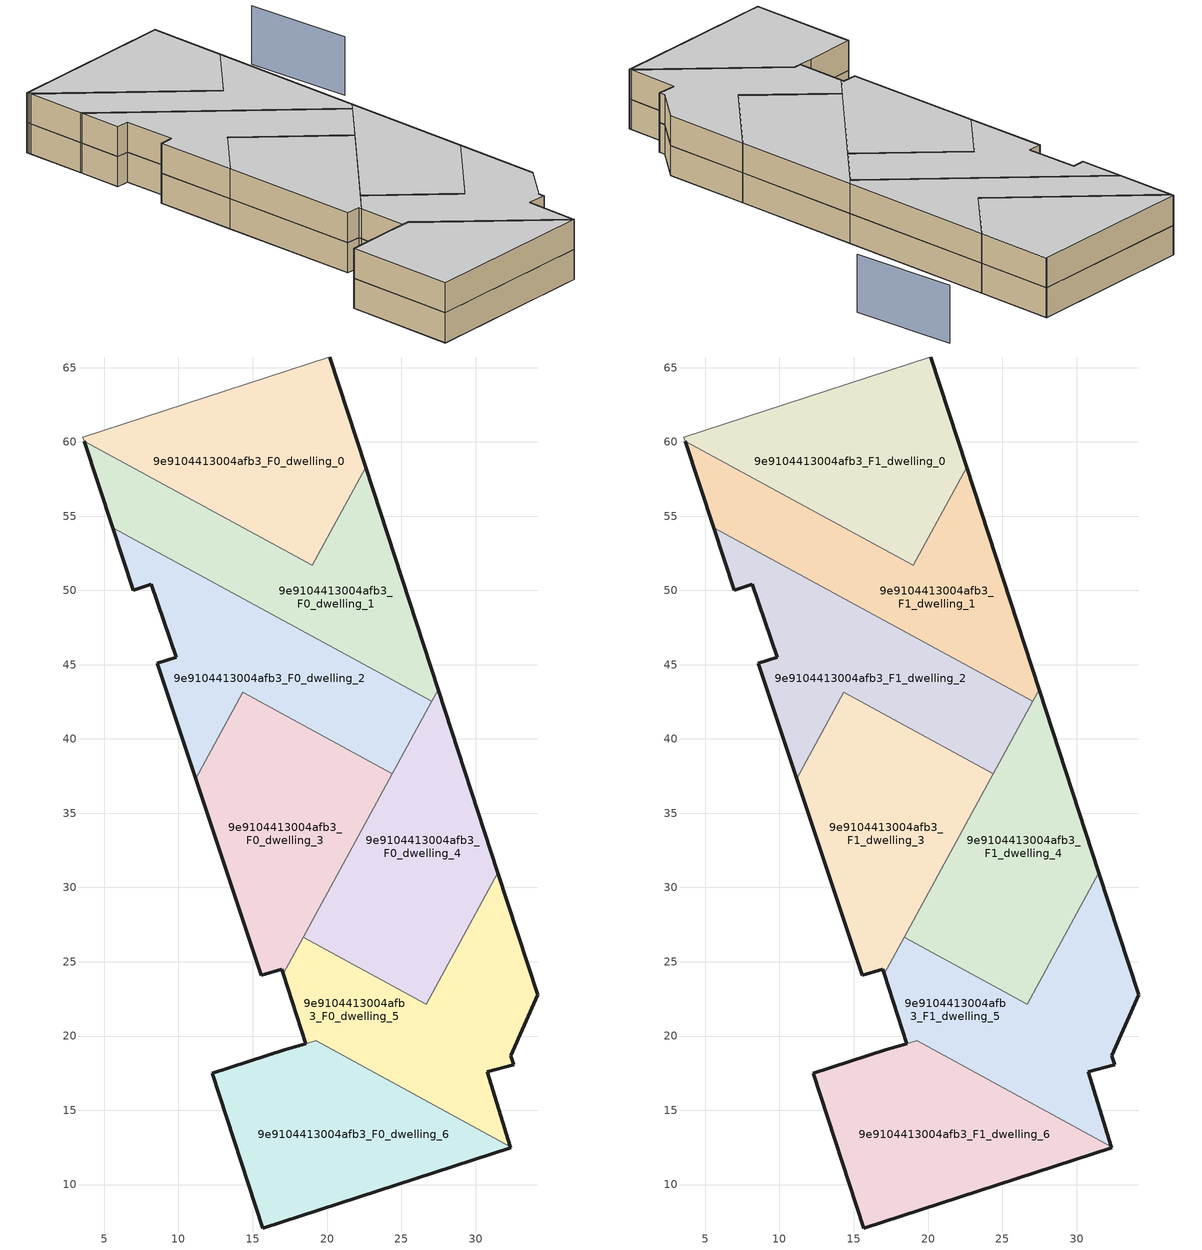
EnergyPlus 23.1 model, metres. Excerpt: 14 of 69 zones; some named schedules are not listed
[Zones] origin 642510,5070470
9e9104413004afb3_F0_dwelling_0
 floor ground (EU_floor_Construction): 18.99,51.69 22.6,58.3 20.18,65.72 20.12,65.7 3.57,60.32 3.65,60.05 z0
 wall outside (EU_wall_Construction): 20.18,65.72 22.6,58.3 z0:3
 wall adiabatic (EU_wall_Construction): 3.65,60.05 3.57,60.32 20.12,65.7 20.18,65.72 z0:3
 wall to 9e9104413004afb3_F0_dwelling_1 (EU_wall_Construction): 22.6,58.3 18.99,51.69 3.65,60.05 z0:3
9e9104413004afb3_F0_dwelling_1
 floor ground (EU_floor_Construction): 27.05,42.53 27.48,43.32 22.6,58.3 18.99,51.69 3.65,60.05 5.57,54.24 z0
 wall outside (EU_wall_Construction): 22.6,58.3 27.48,43.32 / 5.57,54.24 3.65,60.05 z0:3
 wall to 9e9104413004afb3_F0_dwelling_2 (EU_wall_Construction): 27.05,42.53 5.57,54.24 z0:3
 wall to 9e9104413004afb3_F0_dwelling_4 (EU_wall_Construction): 27.48,43.32 27.05,42.53 z0:3
9e9104413004afb3_F0_dwelling_2
 floor ground (EU_floor_Construction): 24.4,37.66 27.05,42.53 5.57,54.24 6.97,50.01 8.17,50.41 9.87,45.5 8.56,45.1 11.16,37.32 14.33,43.15 z0
 wall outside (EU_wall_Construction): 11.16,37.32 8.56,45.1 9.87,45.5 8.17,50.41 6.97,50.01 5.57,54.24 z0:3
 wall to 9e9104413004afb3_F0_dwelling_3 (EU_wall_Construction): 24.4,37.66 14.33,43.15 11.16,37.32 z0:3
 wall to 9e9104413004afb3_F0_dwelling_4 (EU_wall_Construction): 27.05,42.53 24.4,37.66 z0:3
9e9104413004afb3_F0_dwelling_3
 floor ground (EU_floor_Construction): 17.06,24.19 24.4,37.66 14.33,43.15 11.16,37.32 15.56,24.09 16.96,24.49 z0
 wall outside (EU_wall_Construction): 17.06,24.19 16.96,24.49 15.56,24.09 11.16,37.32 z0:3
 wall to 9e9104413004afb3_F0_dwelling_5 (EU_wall_Construction): 18.41,26.66 17.06,24.19 z0:3
 wall to 9e9104413004afb3_F0_dwelling_4 (EU_wall_Construction): 24.4,37.66 18.41,26.66 z0:3
9e9104413004afb3_F0_dwelling_4
 floor ground (EU_floor_Construction): 26.68,22.15 31.5,30.99 27.48,43.32 18.41,26.67 z0
 wall outside (EU_wall_Construction): 27.48,43.32 31.5,30.99 z0:3
 wall to 9e9104413004afb3_F0_dwelling_5 (EU_wall_Construction): 31.5,30.99 26.68,22.15 18.41,26.67 z0:3
9e9104413004afb3_F0_dwelling_5
 floor ground (EU_floor_Construction): 32.35,12.54 30.77,17.58 32.57,18.08 32.38,18.68 34.18,22.78 31.5,30.99 26.68,22.15 18.41,26.67 17.06,24.19 18.56,19.48 19.25,19.68 z0
 wall outside (EU_wall_Construction): 31.5,30.99 34.18,22.78 32.38,18.68 32.57,18.08 30.77,17.58 32.35,12.54 / 18.56,19.48 17.06,24.19 z0:3
 wall to 9e9104413004afb3_F0_dwelling_6 (EU_wall_Construction): 32.35,12.54 19.26,19.68 / 19.25,19.68 18.56,19.48 z0:3
9e9104413004afb3_F0_dwelling_6
 floor ground (EU_floor_Construction): 32.37,12.47 32.35,12.54 19.26,19.68 17.16,19.08 12.26,17.48 15.66,7.08 z0
 wall outside (EU_wall_Construction): 32.35,12.54 32.37,12.47 15.66,7.08 12.26,17.48 17.16,19.08 18.57,19.48 z0:3
9e9104413004afb3_F1_dwelling_0
 floor to 9e9104413004afb3_F0_dwelling_0 (EU_floor_Construction): 18.99,51.69 22.6,58.3 20.18,65.72 20.12,65.7 3.57,60.32 3.65,60.05 z3
 wall outside (EU_wall_Construction): 20.18,65.72 22.6,58.3 z3:6
 wall adiabatic (EU_wall_Construction): 3.65,60.05 3.57,60.32 20.12,65.7 20.18,65.72 z3:6
 wall to 9e9104413004afb3_F1_dwelling_1 (EU_wall_Construction): 22.6,58.3 18.99,51.69 3.65,60.05 z3:6
 ceiling to 9e9104413004afb3_F2_dwelling_0 (EU_floor_Construction): 20.18,65.72 22.6,58.3 18.99,51.69 3.65,60.05 3.57,60.32 20.12,65.7 z6
9e9104413004afb3_F1_dwelling_1
 floor to 9e9104413004afb3_F0_dwelling_1 (EU_floor_Construction): 27.05,42.53 27.48,43.32 22.6,58.3 18.99,51.69 3.65,60.05 5.57,54.24 z3
 wall outside (EU_wall_Construction): 22.6,58.3 27.48,43.32 / 5.57,54.24 3.65,60.05 z3:6
 wall to 9e9104413004afb3_F1_dwelling_2 (EU_wall_Construction): 27.05,42.53 5.57,54.24 z3:6
 wall to 9e9104413004afb3_F1_dwelling_4 (EU_wall_Construction): 27.48,43.32 27.05,42.53 z3:6
 ceiling to 9e9104413004afb3_F2_dwelling_1 (EU_floor_Construction): 22.6,58.3 27.48,43.32 27.05,42.53 5.57,54.24 3.65,60.05 18.99,51.69 z6
9e9104413004afb3_F1_dwelling_2
 floor to 9e9104413004afb3_F0_dwelling_2 (EU_floor_Construction): 24.4,37.66 27.05,42.53 5.57,54.24 6.97,50.01 8.17,50.41 9.87,45.5 8.56,45.1 11.16,37.32 14.33,43.15 z3
 wall outside (EU_wall_Construction): 11.16,37.32 8.56,45.1 9.87,45.5 8.17,50.41 6.97,50.01 5.57,54.24 z3:6
 wall to 9e9104413004afb3_F1_dwelling_3 (EU_wall_Construction): 24.4,37.66 14.33,43.15 11.16,37.32 z3:6
 wall to 9e9104413004afb3_F1_dwelling_4 (EU_wall_Construction): 27.05,42.53 24.4,37.66 z3:6
 ceiling to 9e9104413004afb3_F2_dwelling_2 (EU_floor_Construction): 27.05,42.53 24.4,37.66 14.33,43.15 11.16,37.32 8.56,45.1 9.87,45.5 8.17,50.41 6.97,50.01 5.57,54.24 z6
9e9104413004afb3_F1_dwelling_3
 floor to 9e9104413004afb3_F0_dwelling_3 (EU_floor_Construction): 17.06,24.19 24.4,37.66 14.33,43.15 11.16,37.32 15.56,24.09 16.96,24.49 z3
 wall outside (EU_wall_Construction): 17.06,24.19 16.96,24.49 15.56,24.09 11.16,37.32 z3:6
 wall to 9e9104413004afb3_F1_dwelling_5 (EU_wall_Construction): 18.41,26.66 17.06,24.19 z3:6
 wall to 9e9104413004afb3_F1_dwelling_4 (EU_wall_Construction): 24.4,37.66 18.41,26.66 z3:6
 ceiling to 9e9104413004afb3_F2_dwelling_3 (EU_floor_Construction): 24.4,37.66 17.06,24.19 16.96,24.49 15.56,24.09 11.16,37.32 14.33,43.15 z6
9e9104413004afb3_F1_dwelling_4
 floor to 9e9104413004afb3_F0_dwelling_4 (EU_floor_Construction): 26.68,22.15 31.5,30.99 27.48,43.32 18.41,26.67 z3
 wall outside (EU_wall_Construction): 27.48,43.32 31.5,30.99 z3:6
 wall to 9e9104413004afb3_F1_dwelling_5 (EU_wall_Construction): 31.5,30.99 26.68,22.15 18.41,26.67 z3:6
 ceiling to 9e9104413004afb3_F2_dwelling_4 (EU_floor_Construction): 27.48,43.32 31.5,30.99 26.68,22.15 18.41,26.67 z6
9e9104413004afb3_F1_dwelling_5
 floor to 9e9104413004afb3_F0_dwelling_5 (EU_floor_Construction): 32.35,12.54 30.77,17.58 32.57,18.08 32.38,18.68 34.18,22.78 31.5,30.99 26.68,22.15 18.41,26.67 17.06,24.19 18.56,19.48 19.25,19.68 z3
 wall outside (EU_wall_Construction): 31.5,30.99 34.18,22.78 32.38,18.68 32.57,18.08 30.77,17.58 32.35,12.54 / 18.56,19.48 17.06,24.19 z3:6
 wall to 9e9104413004afb3_F1_dwelling_6 (EU_wall_Construction): 32.35,12.54 19.26,19.68 / 19.25,19.68 18.56,19.48 z3:6
 ceiling to 9e9104413004afb3_F2_dwelling_5 (EU_floor_Construction): 31.5,30.99 34.18,22.78 32.38,18.68 32.57,18.08 30.77,17.58 32.35,12.54 19.25,19.68 18.56,19.48 17.06,24.19 18.41,26.67 26.68,22.15 z6
9e9104413004afb3_F1_dwelling_6
 floor to 9e9104413004afb3_F0_dwelling_6 (EU_floor_Construction): 32.37,12.47 32.35,12.54 19.26,19.68 17.16,19.08 12.26,17.48 15.66,7.08 z3
 wall outside (EU_wall_Construction): 32.35,12.54 32.37,12.47 15.66,7.08 12.26,17.48 17.16,19.08 18.57,19.48 z3:6
 ceiling to 9e9104413004afb3_F2_dwelling_6 (EU_floor_Construction): 32.35,12.54 32.37,12.47 15.66,7.08 12.26,17.48 17.16,19.08 19.26,19.68 z6
shading: 34.27,55.95 30.37,65.76 z0:5.8
[Building]
EU S2 Campaign: North Axis=0; Terrain=City; Solar Distribution=FullExterior
[Site:Location]
Lyon-Bron: Latitude=45.75; Longitude=5; Time Zone=1; Elevation=198
[SizingPeriod:WeatherFileDays]
AnnualSizingPeriod: Begin Month=1; Begin Day of Month=1; End Month=12; End Day of Month=31; Day of Week for Start Day=Monday; Use Weather File Daylight Saving Period=No; Use Weather File Rain and Snow Indicators=No
[MATERIAL]
EU_InternalMass_Material: Roughness=MediumRough; Thickness=0.1; Conductivity=1; Density=1800; Specific Heat=900; Thermal Absorptance=0.9; Solar Absorptance=0.7; Visible Absorptance=0.7
[MATERIAL:NOMASS] Roughness=MediumRough; Thermal Absorptance=0.9; Solar Absorptance=0.7; Visible Absorptance=0.7
Name | Thermal Resistance
EU_wall_NoMass | 1.97775
EU_floor_NoMass | 1.84812
[CONSTRUCTION]
EU_wall_Construction: EU_wall_NoMass
EU_floor_Construction: EU_floor_NoMass
EU_InternalMass_Construction: EU_InternalMass_Material
[ZONE] Type=1; Multiplier=1; Ceiling Height=autocalculate; Floor Area=autocalculate; Part of Total Floor Area=Yes
Name | Volume
9e9104413004afb3_F0_dwelling_0; 9e9104413004afb3_F1_dwelling_0 | 408.962
9e9104413004afb3_F0_dwelling_1; 9e9104413004afb3_F1_dwelling_1 | 408.304
9e9104413004afb3_F0_dwelling_2; 9e9104413004afb3_F1_dwelling_2 | 408.252
9e9104413004afb3_F0_dwelling_3; 9e9104413004afb3_F1_dwelling_3 | 407.533
9e9104413004afb3_F0_dwelling_4; 9e9104413004afb3_F1_dwelling_4 | 410.529
9e9104413004afb3_F0_dwelling_5; 9e9104413004afb3_F1_dwelling_5 | 410.545
9e9104413004afb3_F0_dwelling_6; 9e9104413004afb3_F1_dwelling_6 | 408.984
[INTERNALMASS] Construction=EU_InternalMass_Construction
Name | Zone or ZoneList | Surface Area
9e9104413004afb3_F0_dwelling_0_EU_InternalMass | 9e9104413004afb3_F0_dwelling_0 | 136.321
9e9104413004afb3_F0_dwelling_1_EU_InternalMass | 9e9104413004afb3_F0_dwelling_1 | 136.099
9e9104413004afb3_F0_dwelling_2_EU_InternalMass | 9e9104413004afb3_F0_dwelling_2 | 136.084
9e9104413004afb3_F0_dwelling_3_EU_InternalMass | 9e9104413004afb3_F0_dwelling_3 | 135.846
9e9104413004afb3_F0_dwelling_4_EU_InternalMass | 9e9104413004afb3_F0_dwelling_4 | 136.841
9e9104413004afb3_F0_dwelling_5_EU_InternalMass | 9e9104413004afb3_F0_dwelling_5 | 136.847
9e9104413004afb3_F0_dwelling_6_EU_InternalMass | 9e9104413004afb3_F0_dwelling_6 | 136.331
9e9104413004afb3_F1_dwelling_0_EU_InternalMass | 9e9104413004afb3_F1_dwelling_0 | 136.321
9e9104413004afb3_F1_dwelling_1_EU_InternalMass | 9e9104413004afb3_F1_dwelling_1 | 136.099
9e9104413004afb3_F1_dwelling_2_EU_InternalMass | 9e9104413004afb3_F1_dwelling_2 | 136.084
9e9104413004afb3_F1_dwelling_3_EU_InternalMass | 9e9104413004afb3_F1_dwelling_3 | 135.846
9e9104413004afb3_F1_dwelling_4_EU_InternalMass | 9e9104413004afb3_F1_dwelling_4 | 136.841
9e9104413004afb3_F1_dwelling_5_EU_InternalMass | 9e9104413004afb3_F1_dwelling_5 | 136.847
9e9104413004afb3_F1_dwelling_6_EU_InternalMass | 9e9104413004afb3_F1_dwelling_6 | 136.331
[OTHEREQUIPMENT] Fuel Type=Electricity; Design Level Calculation Method=Watts/Area; Power per Zone Floor Area=1; Fraction Latent=0; Fraction Radiant=0; Fraction Lost=0; Carbon Dioxide Generation Rate=0; EndUse Subcategory=EU_Step8_InternalGains
Name | Zone or ZoneList or Space or SpaceList | Schedule
EU_Step8_InternalGain_9e9104413004afb3_F0_dwelling_0_f000 | 9e9104413004afb3_F0_dwelling_0 | EU_Step8_GainSchedule_9e9104413004afb3_F0_dwelling_0_f000
EU_Step8_InternalGain_9e9104413004afb3_F0_dwelling_1_f000 | 9e9104413004afb3_F0_dwelling_1 | EU_Step8_GainSchedule_9e9104413004afb3_F0_dwelling_1_f000
EU_Step8_InternalGain_9e9104413004afb3_F0_dwelling_2_f000 | 9e9104413004afb3_F0_dwelling_2 | EU_Step8_GainSchedule_9e9104413004afb3_F0_dwelling_2_f000
EU_Step8_InternalGain_9e9104413004afb3_F0_dwelling_3_f000 | 9e9104413004afb3_F0_dwelling_3 | EU_Step8_GainSchedule_9e9104413004afb3_F0_dwelling_3_f000
EU_Step8_InternalGain_9e9104413004afb3_F0_dwelling_4_f000 | 9e9104413004afb3_F0_dwelling_4 | EU_Step8_GainSchedule_9e9104413004afb3_F0_dwelling_4_f000
EU_Step8_InternalGain_9e9104413004afb3_F0_dwelling_5_f000 | 9e9104413004afb3_F0_dwelling_5 | EU_Step8_GainSchedule_9e9104413004afb3_F0_dwelling_5_f000
EU_Step8_InternalGain_9e9104413004afb3_F0_dwelling_6_f000 | 9e9104413004afb3_F0_dwelling_6 | EU_Step8_GainSchedule_9e9104413004afb3_F0_dwelling_6_f000
EU_Step8_InternalGain_9e9104413004afb3_F1_dwelling_0_f000 | 9e9104413004afb3_F1_dwelling_0 | EU_Step8_GainSchedule_9e9104413004afb3_F1_dwelling_0_f000
EU_Step8_InternalGain_9e9104413004afb3_F1_dwelling_1_f000 | 9e9104413004afb3_F1_dwelling_1 | EU_Step8_GainSchedule_9e9104413004afb3_F1_dwelling_1_f000
EU_Step8_InternalGain_9e9104413004afb3_F1_dwelling_2_f000 | 9e9104413004afb3_F1_dwelling_2 | EU_Step8_GainSchedule_9e9104413004afb3_F1_dwelling_2_f000
EU_Step8_InternalGain_9e9104413004afb3_F1_dwelling_3_f000 | 9e9104413004afb3_F1_dwelling_3 | EU_Step8_GainSchedule_9e9104413004afb3_F1_dwelling_3_f000
EU_Step8_InternalGain_9e9104413004afb3_F1_dwelling_4_f000 | 9e9104413004afb3_F1_dwelling_4 | EU_Step8_GainSchedule_9e9104413004afb3_F1_dwelling_4_f000
EU_Step8_InternalGain_9e9104413004afb3_F1_dwelling_5_f000 | 9e9104413004afb3_F1_dwelling_5 | EU_Step8_GainSchedule_9e9104413004afb3_F1_dwelling_5_f000
EU_Step8_InternalGain_9e9104413004afb3_F1_dwelling_6_f000 | 9e9104413004afb3_F1_dwelling_6 | EU_Step8_GainSchedule_9e9104413004afb3_F1_dwelling_6_f000
[ZONEVENTILATION:DESIGNFLOWRATE] Schedule=EU_AlwaysOn; Design Flow Rate Calculation Method=AirChanges/Hour; Air Changes per Hour=0.759424; Ventilation Type=Natural; Fan Pressure Rise=0; Fan Total Efficiency=1; Constant Term Coefficient=1; Temperature Term Coefficient=0; Velocity Term Coefficient=0; Velocity Squared Term Coefficient=0; Minimum Indoor Temperature=-100; Maximum Indoor Temperature=100; Delta Temperature=-100; Minimum Outdoor Temperature=-100; Maximum Outdoor Temperature=100; Maximum Wind Speed=40
Name | Zone or ZoneList or Space or SpaceList
EU_ConstantAir_9e9104413004afb3_F0_dwelling_0 | 9e9104413004afb3_F0_dwelling_0
EU_ConstantAir_9e9104413004afb3_F0_dwelling_1 | 9e9104413004afb3_F0_dwelling_1
EU_ConstantAir_9e9104413004afb3_F0_dwelling_2 | 9e9104413004afb3_F0_dwelling_2
EU_ConstantAir_9e9104413004afb3_F0_dwelling_3 | 9e9104413004afb3_F0_dwelling_3
EU_ConstantAir_9e9104413004afb3_F0_dwelling_4 | 9e9104413004afb3_F0_dwelling_4
EU_ConstantAir_9e9104413004afb3_F0_dwelling_5 | 9e9104413004afb3_F0_dwelling_5
EU_ConstantAir_9e9104413004afb3_F0_dwelling_6 | 9e9104413004afb3_F0_dwelling_6
EU_ConstantAir_9e9104413004afb3_F1_dwelling_0 | 9e9104413004afb3_F1_dwelling_0
EU_ConstantAir_9e9104413004afb3_F1_dwelling_1 | 9e9104413004afb3_F1_dwelling_1
EU_ConstantAir_9e9104413004afb3_F1_dwelling_2 | 9e9104413004afb3_F1_dwelling_2
EU_ConstantAir_9e9104413004afb3_F1_dwelling_3 | 9e9104413004afb3_F1_dwelling_3
EU_ConstantAir_9e9104413004afb3_F1_dwelling_4 | 9e9104413004afb3_F1_dwelling_4
EU_ConstantAir_9e9104413004afb3_F1_dwelling_5 | 9e9104413004afb3_F1_dwelling_5
EU_ConstantAir_9e9104413004afb3_F1_dwelling_6 | 9e9104413004afb3_F1_dwelling_6
[HVACTEMPLATE:THERMOSTAT] Constant Heating Setpoint=20; Constant Cooling Setpoint=50
EU_HeatOnly_9e9104413004afb3_F0_dwelling_0; EU_HeatOnly_9e9104413004afb3_F0_dwelling_1; EU_HeatOnly_9e9104413004afb3_F0_dwelling_2; EU_HeatOnly_9e9104413004afb3_F0_dwelling_3; EU_HeatOnly_9e9104413004afb3_F0_dwelling_4; EU_HeatOnly_9e9104413004afb3_F0_dwelling_5; EU_HeatOnly_9e9104413004afb3_F0_dwelling_6; EU_HeatOnly_9e9104413004afb3_F1_dwelling_0; EU_HeatOnly_9e9104413004afb3_F1_dwelling_1; EU_HeatOnly_9e9104413004afb3_F1_dwelling_2; EU_HeatOnly_9e9104413004afb3_F1_dwelling_3; EU_HeatOnly_9e9104413004afb3_F1_dwelling_4; EU_HeatOnly_9e9104413004afb3_F1_dwelling_5; EU_HeatOnly_9e9104413004afb3_F1_dwelling_6; EU_HeatOnly_9e9104413004afb3_F2_dwelling_0; EU_HeatOnly_9e9104413004afb3_F2_dwelling_1; EU_HeatOnly_9e9104413004afb3_F2_dwelling_2; EU_HeatOnly_9e9104413004afb3_F2_dwelling_3; EU_HeatOnly_9e9104413004afb3_F2_dwelling_4; EU_HeatOnly_9e9104413004afb3_F2_dwelling_5; EU_HeatOnly_9e9104413004afb3_F2_dwelling_6; EU_HeatOnly_9e9104413004afb3_F3_dwelling_0; EU_HeatOnly_9e9104413004afb3_F3_dwelling_1; EU_HeatOnly_9e9104413004afb3_F3_dwelling_2; EU_HeatOnly_9e9104413004afb3_F3_dwelling_3; EU_HeatOnly_9e9104413004afb3_F3_dwelling_4; EU_HeatOnly_9e9104413004afb3_F3_dwelling_5; EU_HeatOnly_9e9104413004afb3_F3_dwelling_6; EU_HeatOnly_9e9104413004afb3_F4_dwelling_0; EU_HeatOnly_9e9104413004afb3_F4_dwelling_1; EU_HeatOnly_9e9104413004afb3_F4_dwelling_2; EU_HeatOnly_9e9104413004afb3_F4_dwelling_3; EU_HeatOnly_9e9104413004afb3_F4_dwelling_4; EU_HeatOnly_9e9104413004afb3_F4_dwelling_5; EU_HeatOnly_9e9104413004afb3_F4_dwelling_6; EU_HeatOnly_9e9104413004afb3_F5_dwelling_0; EU_HeatOnly_9e9104413004afb3_F5_dwelling_1; EU_HeatOnly_9e9104413004afb3_F5_dwelling_2; EU_HeatOnly_9e9104413004afb3_F5_dwelling_3; EU_HeatOnly_9e9104413004afb3_F5_dwelling_4; EU_HeatOnly_9e9104413004afb3_F5_dwelling_5; EU_HeatOnly_9e9104413004afb3_F5_dwelling_6; EU_HeatOnly_9e9104413004afb3_F6_dwelling_0; EU_HeatOnly_9e9104413004afb3_F6_dwelling_1; EU_HeatOnly_9e9104413004afb3_F6_dwelling_2; EU_HeatOnly_9e9104413004afb3_F6_dwelling_3; EU_HeatOnly_9e9104413004afb3_F6_dwelling_4; EU_HeatOnly_9e9104413004afb3_F6_dwelling_5; EU_HeatOnly_9e9104413004afb3_F6_dwelling_6; EU_HeatOnly_9e9104413004afb3_F7_dwelling_0; EU_HeatOnly_9e9104413004afb3_F7_dwelling_1; EU_HeatOnly_9e9104413004afb3_F7_dwelling_2; EU_HeatOnly_9e9104413004afb3_F7_dwelling_3; EU_HeatOnly_9e9104413004afb3_F7_dwelling_4; EU_HeatOnly_9e9104413004afb3_F7_dwelling_5; EU_HeatOnly_9e9104413004afb3_F7_dwelling_6; EU_HeatOnly_9e9104413004afb3_F8_dwelling_0; EU_HeatOnly_9e9104413004afb3_F8_dwelling_1; EU_HeatOnly_9e9104413004afb3_F8_dwelling_2; EU_HeatOnly_9e9104413004afb3_F8_dwelling_3; EU_HeatOnly_9e9104413004afb3_F8_dwelling_4; EU_HeatOnly_9e9104413004afb3_F8_dwelling_5; EU_HeatOnly_9e9104413004afb3_F8_dwelling_6; EU_HeatOnly_9e9104413004afb3_F9_dwelling_0; EU_HeatOnly_9e9104413004afb3_F9_dwelling_1; EU_HeatOnly_9e9104413004afb3_F9_dwelling_2; EU_HeatOnly_9e9104413004afb3_F9_dwelling_3; EU_HeatOnly_9e9104413004afb3_F9_dwelling_4; EU_HeatOnly_9e9104413004afb3_F9_dwelling_5
[HVACTEMPLATE:ZONE:IDEALLOADSAIRSYSTEM] System Availability Schedule=EU_AlwaysOn; Maximum Heating Supply Air Temperature=50; Minimum Cooling Supply Air Temperature=13; Maximum Heating Supply Air Humidity Ratio=0.0156; Minimum Cooling Supply Air Humidity Ratio=0.0077; Heating Limit=NoLimit; Cooling Limit=NoLimit; Heating Availability Schedule=EU_AlwaysOn; Cooling Availability Schedule=EU_CoolingOff; Dehumidification Control Type=ConstantSensibleHeatRatio; Cooling Sensible Heat Ratio=0.7; Dehumidification Setpoint=60; Humidification Control Type=None; Humidification Setpoint=30; Outdoor Air Method=None; Outdoor Air Flow Rate per Person=0.00944; Outdoor Air Flow Rate per Zone Floor Area=0; Outdoor Air Flow Rate per Zone=0; Demand Controlled Ventilation Type=None; Outdoor Air Economizer Type=NoEconomizer; Heat Recovery Type=None; Sensible Heat Recovery Effectiveness=0.7; Latent Heat Recovery Effectiveness=0.65
Name | Template Thermostat
9e9104413004afb3_F0_dwelling_0 | EU_HeatOnly_9e9104413004afb3_F0_dwelling_0
9e9104413004afb3_F0_dwelling_1 | EU_HeatOnly_9e9104413004afb3_F0_dwelling_1
9e9104413004afb3_F0_dwelling_2 | EU_HeatOnly_9e9104413004afb3_F0_dwelling_2
9e9104413004afb3_F0_dwelling_3 | EU_HeatOnly_9e9104413004afb3_F0_dwelling_3
9e9104413004afb3_F0_dwelling_4 | EU_HeatOnly_9e9104413004afb3_F0_dwelling_4
9e9104413004afb3_F0_dwelling_5 | EU_HeatOnly_9e9104413004afb3_F0_dwelling_5
